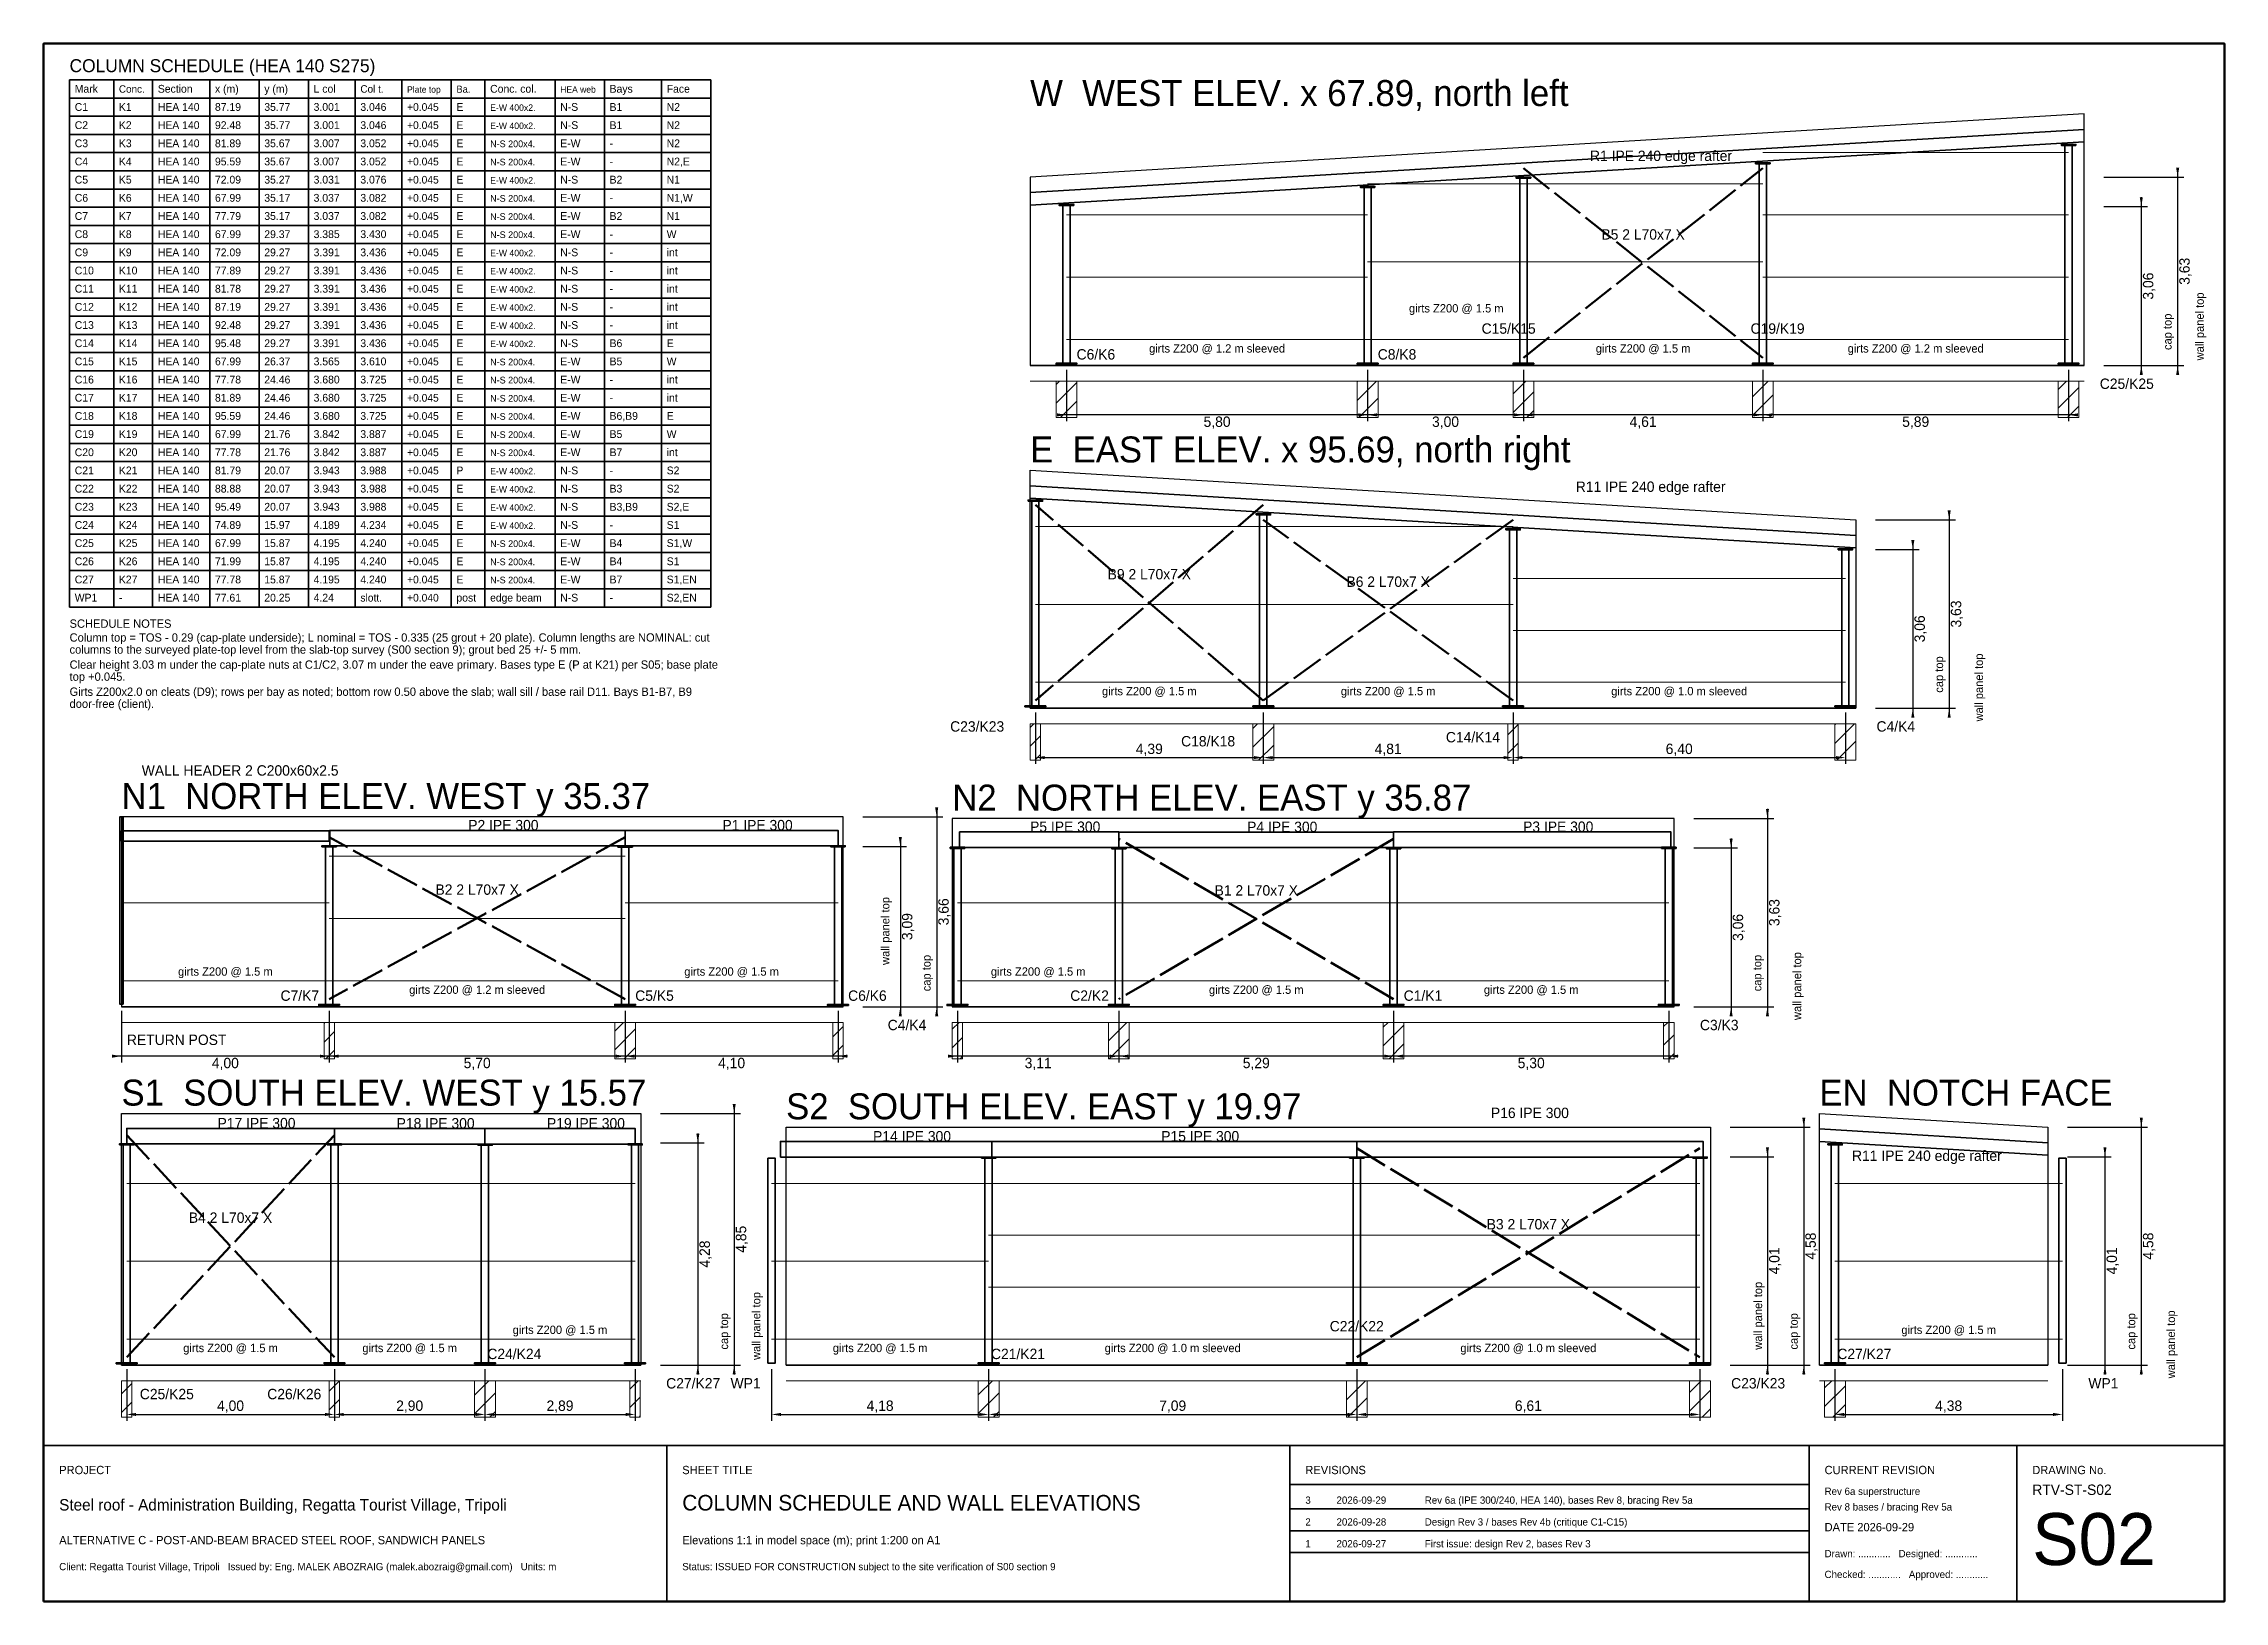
# Model space of a CAD drawing. Header units: metres. Extents: x 10 to 452, y 8 to 38.
# Drawn here: x 110 to 152, y 8 to 38 of the extents above; entities that cross this region are included whole.
import ezdxf
from ezdxf.enums import TextEntityAlignment as Align

# ---------------------------------------------------------------- set-up
doc = ezdxf.new("R2010")
doc.units = ezdxf.units.M
doc.header["$LTSCALE"] = 0.5
doc.linetypes.add('DASHED', pattern=[1.524, 1.27, -0.254])
for name, color, linetype, lineweight in [('S-BRACE', 6, 'DASHED', 35), ('S-COL', 5, 'CONTINUOUS', 35), ('S-DETAIL', 7, 'CONTINUOUS', 25), ('S-DIM', 2, 'CONTINUOUS', 13), ('S-EXIST', 8, 'CONTINUOUS', 15), ('S-PRIM', 1, 'CONTINUOUS', 50), ('S-PURL', 4, 'CONTINUOUS', 15), ('S-RAFT', 3, 'CONTINUOUS', 35), ('S-TEXT-DIM', 7, 'CONTINUOUS', 18), ('S-TEXT-MEMBER', 7, 'CONTINUOUS', 18), ('S-TEXT-NOTE', 7, 'CONTINUOUS', 18), ('S-TITLE', 7, 'CONTINUOUS', 35)]:
    doc.layers.add(name, color=color, linetype=linetype, lineweight=lineweight)
doc.dimstyles.new('S-M', dxfattribs={"dimtxt": 0.2, "dimasz": 0.18, "dimexe": 0.12, "dimexo": 0.08, "dimgap": 0.05, "dimtad": 1, "dimzin": 0, "dimtxsty": 'Standard', "dimcen": 2.5, "dimclrd": 2, "dimclre": 2, "dimclrt": 7, "dimazin": 3, "dimtfac": 1, "dimtmove": 0, "dimatfit": 3, "dimlwd": -3})

msp = doc.modelspace()

# ---------------------------------------------------------------- hatches: boundary and pattern name
at = {"layer": 'S-EXIST'}
h = msp.add_hatch(dxfattribs=at)
h.set_pattern_fill('ANSI31', scale=0.08)
h.paths.add_polyline_path([(129.9, 30.8), (129.5, 30.8), (129.5, 31.5), (129.9, 31.5)])
h = msp.add_hatch(dxfattribs=at)
h.set_pattern_fill('ANSI31', scale=0.08)
h.paths.add_polyline_path([(135.7, 30.8), (135.3, 30.8), (135.3, 31.5), (135.7, 31.5)])
h = msp.add_hatch(dxfattribs=at)
h.set_pattern_fill('ANSI31', scale=0.08)
h.paths.add_polyline_path([(138.7, 30.8), (138.3, 30.8), (138.3, 31.5), (138.7, 31.5)])
h = msp.add_hatch(dxfattribs=at)
h.set_pattern_fill('ANSI31', scale=0.08)
h.paths.add_polyline_path([(143.31, 30.8), (142.91, 30.8), (142.91, 31.5), (143.31, 31.5)])
h = msp.add_hatch(dxfattribs=at)
h.set_pattern_fill('ANSI31', scale=0.08)
h.paths.add_polyline_path([(149.2, 30.8), (148.8, 30.8), (148.8, 31.5), (149.2, 31.5)])
h = msp.add_hatch(dxfattribs=at)
h.set_pattern_fill('ANSI31', scale=0.08)
h.paths.add_polyline_path([(129, 24.2), (129.2, 24.2), (129.2, 24.9), (129, 24.9)])
h = msp.add_hatch(dxfattribs=at)
h.set_pattern_fill('ANSI31', scale=0.08)
h.paths.add_polyline_path([(133.29, 24.2), (133.69, 24.2), (133.69, 24.9), (133.29, 24.9)])
h = msp.add_hatch(dxfattribs=at)
h.set_pattern_fill('ANSI31', scale=0.08)
h.paths.add_polyline_path([(138.2, 24.2), (138.4, 24.2), (138.4, 24.9), (138.2, 24.9)])
h = msp.add_hatch(dxfattribs=at)
h.set_pattern_fill('ANSI31', scale=0.08)
h.paths.add_polyline_path([(144.5, 24.2), (144.9, 24.2), (144.9, 24.9), (144.5, 24.9)])
h = msp.add_hatch(dxfattribs=at)
h.set_pattern_fill('ANSI31', scale=0.08)
h.paths.add_polyline_path([(115.6, 18.45), (115.4, 18.45), (115.4, 19.15), (115.6, 19.15)])
h = msp.add_hatch(dxfattribs=at)
h.set_pattern_fill('ANSI31', scale=0.08)
h.paths.add_polyline_path([(121.4, 18.45), (121, 18.45), (121, 19.15), (121.4, 19.15)])
h = msp.add_hatch(dxfattribs=at)
h.set_pattern_fill('ANSI31', scale=0.08)
h.paths.add_polyline_path([(125.4, 18.45), (125.2, 18.45), (125.2, 19.15), (125.4, 19.15)])
h = msp.add_hatch(dxfattribs=at)
h.set_pattern_fill('ANSI31', scale=0.08)
h.paths.add_polyline_path([(127.7, 18.45), (127.5, 18.45), (127.5, 19.15), (127.7, 19.15)])
h = msp.add_hatch(dxfattribs=at)
h.set_pattern_fill('ANSI31', scale=0.08)
h.paths.add_polyline_path([(130.91, 18.45), (130.51, 18.45), (130.51, 19.15), (130.91, 19.15)])
h = msp.add_hatch(dxfattribs=at)
h.set_pattern_fill('ANSI31', scale=0.08)
h.paths.add_polyline_path([(136.2, 18.45), (135.8, 18.45), (135.8, 19.15), (136.2, 19.15)])
h = msp.add_hatch(dxfattribs=at)
h.set_pattern_fill('ANSI31', scale=0.08)
h.paths.add_polyline_path([(141.4, 18.45), (141.2, 18.45), (141.2, 19.15), (141.4, 19.15)])
h = msp.add_hatch(dxfattribs=at)
h.set_pattern_fill('ANSI31', scale=0.08)
h.paths.add_polyline_path([(111.5, 11.55), (111.7, 11.55), (111.7, 12.25), (111.5, 12.25)])
h = msp.add_hatch(dxfattribs=at)
h.set_pattern_fill('ANSI31', scale=0.08)
h.paths.add_polyline_path([(115.5, 11.55), (115.7, 11.55), (115.7, 12.25), (115.5, 12.25)])
h = msp.add_hatch(dxfattribs=at)
h.set_pattern_fill('ANSI31', scale=0.08)
h.paths.add_polyline_path([(118.3, 11.55), (118.7, 11.55), (118.7, 12.25), (118.3, 12.25)])
h = msp.add_hatch(dxfattribs=at)
h.set_pattern_fill('ANSI31', scale=0.08)
h.paths.add_polyline_path([(121.29, 11.55), (121.49, 11.55), (121.49, 12.25), (121.29, 12.25)])
h = msp.add_hatch(dxfattribs=at)
h.set_pattern_fill('ANSI31', scale=0.08)
h.paths.add_polyline_path([(128, 11.55), (128.4, 11.55), (128.4, 12.25), (128, 12.25)])
h = msp.add_hatch(dxfattribs=at)
h.set_pattern_fill('ANSI31', scale=0.08)
h.paths.add_polyline_path([(135.09, 11.55), (135.49, 11.55), (135.49, 12.25), (135.09, 12.25)])
h = msp.add_hatch(dxfattribs=at)
h.set_pattern_fill('ANSI31', scale=0.08)
h.paths.add_polyline_path([(141.7, 11.55), (142.1, 11.55), (142.1, 12.25), (141.7, 12.25)])
h = msp.add_hatch(dxfattribs=at)
h.set_pattern_fill('ANSI31', scale=0.08)
h.paths.add_polyline_path([(144.3, 11.55), (144.7, 11.55), (144.7, 12.25), (144.3, 12.25)])

# ---------------------------------------------------------------- linework, layer by layer
at = {"layer": 'S-BRACE', "lineweight": 50}
for p, q in [((138.5, 31.95), (143.11, 35.6)), ((138.5, 35.6), (143.11, 31.95)), ((133.49, 25.35), (129.1, 29.1146)), ((133.49, 29.1146), (129.1, 25.35)), ((138.3, 25.35), (133.49, 28.826)), ((138.3, 28.826), (133.49, 25.35)), ((121.2, 19.6), (115.5, 22.716)), ((121.2, 22.716), (115.5, 19.6)), ((136, 19.6), (130.71, 22.686)), ((136, 22.686), (130.71, 19.6)), ((111.6, 12.7), (115.6, 16.98)), ((111.6, 16.98), (115.6, 12.7)), ((135.29, 12.7), (141.9, 16.728)), ((135.29, 16.728), (141.9, 12.7))]:
    msp.add_line(p, q, dxfattribs=at)
at = {"layer": 'S-COL'}
for points in [[(143.25, 35.6866), (142.97, 35.6866), (142.97, 35.7066), (143.25, 35.7066)], [(149.14, 36.04), (148.86, 36.04), (148.86, 36.06), (149.14, 36.06)], [(138.64, 35.41), (138.36, 35.41), (138.36, 35.43), (138.64, 35.43)], [(129.84, 34.882), (129.56, 34.882), (129.56, 34.902), (129.84, 34.902)], [(135.64, 35.23), (135.36, 35.23), (135.36, 35.25), (135.64, 35.25)], [(129.9, 31.825), (129.5, 31.825), (129.5, 31.845), (129.9, 31.845)], [(135.7, 31.825), (135.3, 31.825), (135.3, 31.845), (135.7, 31.845)], [(138.7, 31.825), (138.3, 31.825), (138.3, 31.845), (138.7, 31.845)], [(143.31, 31.825), (142.91, 31.825), (142.91, 31.845), (143.31, 31.845)], [(149.2, 31.825), (148.8, 31.825), (148.8, 31.845), (149.2, 31.845)], [(128.96, 29.188), (129.24, 29.188), (129.24, 29.208), (128.96, 29.208)], [(133.35, 28.9246), (133.63, 28.9246), (133.63, 28.9446), (133.35, 28.9446)], [(138.16, 28.636), (138.44, 28.636), (138.44, 28.656), (138.16, 28.656)], [(144.56, 28.252), (144.84, 28.252), (144.84, 28.272), (144.56, 28.272)], [(128.9, 25.225), (129.3, 25.225), (129.3, 25.245), (128.9, 25.245)], [(133.29, 25.225), (133.69, 25.225), (133.69, 25.245), (133.29, 25.245)], [(138.1, 25.225), (138.5, 25.225), (138.5, 25.245), (138.1, 25.245)], [(144.5, 25.225), (144.9, 25.225), (144.9, 25.245), (144.5, 25.245)], [(115.64, 22.532), (115.36, 22.532), (115.36, 22.552), (115.64, 22.552)], [(121.34, 22.526), (121.06, 22.526), (121.06, 22.546), (121.34, 22.546)], [(125.44, 22.532), (125.16, 22.532), (125.16, 22.552), (125.44, 22.552)], [(127.74, 22.502), (127.46, 22.502), (127.46, 22.522), (127.74, 22.522)], [(130.85, 22.496), (130.57, 22.496), (130.57, 22.516), (130.85, 22.516)], [(136.14, 22.496), (135.86, 22.496), (135.86, 22.516), (136.14, 22.516)], [(141.44, 22.502), (141.16, 22.502), (141.16, 22.522), (141.44, 22.522)], [(115.7, 19.475), (115.3, 19.475), (115.3, 19.495), (115.7, 19.495)], [(121.4, 19.475), (121, 19.475), (121, 19.495), (121.4, 19.495)], [(125.5, 19.475), (125.1, 19.475), (125.1, 19.495), (125.5, 19.495)], [(127.8, 19.475), (127.4, 19.475), (127.4, 19.495), (127.8, 19.495)], [(130.91, 19.475), (130.51, 19.475), (130.51, 19.495), (130.91, 19.495)], [(136.2, 19.475), (135.8, 19.475), (135.8, 19.495), (136.2, 19.495)], [(141.5, 19.475), (141.1, 19.475), (141.1, 19.495), (141.5, 19.495)], [(111.46, 16.79), (111.74, 16.79), (111.74, 16.81), (111.46, 16.81)], [(115.46, 16.79), (115.74, 16.79), (115.74, 16.81), (115.46, 16.81)], [(118.36, 16.784), (118.64, 16.784), (118.64, 16.804), (118.36, 16.804)], [(121.25, 16.79), (121.53, 16.79), (121.53, 16.81), (121.25, 16.81)], [(144.36, 16.79), (144.64, 16.79), (144.64, 16.81), (144.36, 16.81)], [(128.06, 16.538), (128.34, 16.538), (128.34, 16.558), (128.06, 16.558)], [(135.15, 16.538), (135.43, 16.538), (135.43, 16.558), (135.15, 16.558)], [(141.76, 16.538), (142.04, 16.538), (142.04, 16.558), (141.76, 16.558)], [(111.4, 12.575), (111.8, 12.575), (111.8, 12.595), (111.4, 12.595)], [(115.4, 12.575), (115.8, 12.575), (115.8, 12.595), (115.4, 12.595)], [(118.3, 12.575), (118.7, 12.575), (118.7, 12.595), (118.3, 12.595)], [(121.19, 12.575), (121.59, 12.575), (121.59, 12.595), (121.19, 12.595)], [(128, 12.575), (128.4, 12.575), (128.4, 12.595), (128, 12.595)], [(135.09, 12.575), (135.49, 12.575), (135.49, 12.595), (135.09, 12.595)], [(141.7, 12.575), (142.1, 12.575), (142.1, 12.595), (141.7, 12.595)], [(144.3, 12.575), (144.7, 12.575), (144.7, 12.595), (144.3, 12.595)]]:
    msp.add_lwpolyline(points, close=True, dxfattribs=at)
at = {"layer": 'S-COL', "lineweight": 35}
for points in [[(149.07, 31.845), (148.93, 31.845), (148.93, 36.04), (149.07, 36.04)], [(138.57, 31.845), (138.43, 31.845), (138.43, 35.41), (138.57, 35.41)], [(143.18, 31.845), (143.04, 31.845), (143.04, 35.6866), (143.18, 35.6866)], [(129.77, 31.845), (129.63, 31.845), (129.63, 34.882), (129.77, 34.882)], [(135.57, 31.845), (135.43, 31.845), (135.43, 35.23), (135.57, 35.23)], [(129.03, 25.245), (129.17, 25.245), (129.17, 29.188), (129.03, 29.188)], [(133.42, 25.245), (133.56, 25.245), (133.56, 28.9246), (133.42, 28.9246)], [(138.23, 25.245), (138.37, 25.245), (138.37, 28.636), (138.23, 28.636)], [(144.63, 25.245), (144.77, 25.245), (144.77, 28.252), (144.63, 28.252)], [(115.57, 19.495), (115.43, 19.495), (115.43, 22.532), (115.57, 22.532)], [(121.27, 19.495), (121.13, 19.495), (121.13, 22.526), (121.27, 22.526)], [(125.37, 19.495), (125.23, 19.495), (125.23, 22.532), (125.37, 22.532)], [(127.67, 19.495), (127.53, 19.495), (127.53, 22.502), (127.67, 22.502)], [(130.78, 19.495), (130.64, 19.495), (130.64, 22.496), (130.78, 22.496)], [(136.07, 19.495), (135.93, 19.495), (135.93, 22.496), (136.07, 22.496)], [(141.37, 19.495), (141.23, 19.495), (141.23, 22.502), (141.37, 22.502)], [(111.53, 12.595), (111.67, 12.595), (111.67, 16.79), (111.53, 16.79)], [(115.53, 12.595), (115.67, 12.595), (115.67, 16.79), (115.53, 16.79)], [(118.43, 12.595), (118.57, 12.595), (118.57, 16.784), (118.43, 16.784)], [(121.32, 12.595), (121.46, 12.595), (121.46, 16.79), (121.32, 16.79)], [(123.95, 12.59), (124.09, 12.59), (124.09, 16.534), (123.95, 16.534)], [(128.13, 12.595), (128.27, 12.595), (128.27, 16.538), (128.13, 16.538)], [(135.22, 12.595), (135.36, 12.595), (135.36, 16.538), (135.22, 16.538)], [(141.83, 12.595), (141.97, 12.595), (141.97, 16.538), (141.83, 16.538)], [(144.43, 12.595), (144.57, 12.595), (144.57, 16.79), (144.43, 16.79)], [(148.81, 12.59), (148.95, 12.59), (148.95, 16.534), (148.81, 16.534)]]:
    msp.add_lwpolyline(points, close=True, dxfattribs=at)
at = {"layer": 'S-DETAIL'}
for points in [[(149.3, 31.8), (149.3, 36.648), (129, 35.43), (129, 31.8)], [(129, 25.2), (129, 29.784), (144.9, 28.83), (144.9, 25.2)], [(125.4, 19.45), (125.4, 23.11), (111.5, 23.11), (111.5, 19.45)], [(141.4, 19.45), (141.4, 23.08), (127.5, 23.08), (127.5, 19.45)], [(111.5, 12.55), (111.5, 17.398), (121.5, 17.398), (121.5, 12.55)], [(144.2, 12.55), (144.2, 17.398), (148.6, 17.134), (148.6, 12.55)], [(124.3, 12.55), (124.3, 17.134), (142.1, 17.134), (142.1, 12.55)]]:
    msp.add_lwpolyline(points, dxfattribs=at)
at = {"layer": 'S-DETAIL', "lineweight": 35}
msp.add_lwpolyline([(111.53, 19.5), (111.47, 19.5), (111.47, 23.11), (111.53, 23.11)], close=True, dxfattribs=at)
at = {"layer": 'S-EXIST', "lineweight": 35}
for p, q in [((149.3, 31.8), (129, 31.8)), ((129, 25.2), (144.9, 25.2)), ((125.4, 19.45), (111.5, 19.45)), ((141.4, 19.45), (127.5, 19.45)), ((111.5, 12.55), (121.5, 12.55)), ((124.3, 12.55), (142.1, 12.55)), ((144.2, 12.55), (148.6, 12.55))]:
    msp.add_line(p, q, dxfattribs=at)
at = {"layer": 'S-EXIST'}
for p, q in [((149.3, 31.5), (129, 31.5)), ((129, 24.9), (144.9, 24.9)), ((125.4, 19.15), (111.5, 19.15)), ((141.4, 19.15), (127.5, 19.15)), ((111.5, 12.25), (121.5, 12.25)), ((124.3, 12.25), (142.1, 12.25)), ((144.2, 12.25), (148.6, 12.25))]:
    msp.add_line(p, q, dxfattribs=at)
for points in [[(129.9, 30.8), (129.5, 30.8), (129.5, 31.5), (129.9, 31.5)], [(135.7, 30.8), (135.3, 30.8), (135.3, 31.5), (135.7, 31.5)], [(138.7, 30.8), (138.3, 30.8), (138.3, 31.5), (138.7, 31.5)], [(143.31, 30.8), (142.91, 30.8), (142.91, 31.5), (143.31, 31.5)], [(149.2, 30.8), (148.8, 30.8), (148.8, 31.5), (149.2, 31.5)], [(129, 24.2), (129.2, 24.2), (129.2, 24.9), (129, 24.9)], [(133.29, 24.2), (133.69, 24.2), (133.69, 24.9), (133.29, 24.9)], [(138.2, 24.2), (138.4, 24.2), (138.4, 24.9), (138.2, 24.9)], [(144.5, 24.2), (144.9, 24.2), (144.9, 24.9), (144.5, 24.9)], [(115.6, 18.45), (115.4, 18.45), (115.4, 19.15), (115.6, 19.15)], [(121.4, 18.45), (121, 18.45), (121, 19.15), (121.4, 19.15)], [(125.4, 18.45), (125.2, 18.45), (125.2, 19.15), (125.4, 19.15)], [(127.7, 18.45), (127.5, 18.45), (127.5, 19.15), (127.7, 19.15)], [(130.91, 18.45), (130.51, 18.45), (130.51, 19.15), (130.91, 19.15)], [(136.2, 18.45), (135.8, 18.45), (135.8, 19.15), (136.2, 19.15)], [(141.4, 18.45), (141.2, 18.45), (141.2, 19.15), (141.4, 19.15)], [(111.5, 11.55), (111.7, 11.55), (111.7, 12.25), (111.5, 12.25)], [(115.5, 11.55), (115.7, 11.55), (115.7, 12.25), (115.5, 12.25)], [(118.3, 11.55), (118.7, 11.55), (118.7, 12.25), (118.3, 12.25)], [(121.29, 11.55), (121.49, 11.55), (121.49, 12.25), (121.29, 12.25)], [(128, 11.55), (128.4, 11.55), (128.4, 12.25), (128, 12.25)], [(135.09, 11.55), (135.49, 11.55), (135.49, 12.25), (135.09, 12.25)], [(141.7, 11.55), (142.1, 11.55), (142.1, 12.25), (141.7, 12.25)], [(144.3, 11.55), (144.7, 11.55), (144.7, 12.25), (144.3, 12.25)]]:
    msp.add_lwpolyline(points, close=True, dxfattribs=at)
at = {"layer": 'S-PRIM', "lineweight": 35}
for points in [[(121.2, 22.549), (115.51, 22.549), (115.51, 22.849), (121.2, 22.849)], [(125.3, 22.549), (121.2, 22.549), (121.2, 22.849), (125.3, 22.849)], [(130.71, 22.519), (127.64, 22.519), (127.64, 22.819), (130.71, 22.819)], [(136, 22.516), (130.71, 22.516), (130.71, 22.816), (136, 22.816)], [(141.34, 22.519), (136, 22.519), (136, 22.819), (141.34, 22.819)], [(111.6, 16.81), (115.6, 16.81), (115.6, 17.11), (111.6, 17.11)], [(115.6, 16.807), (118.5, 16.807), (118.5, 17.107), (115.6, 17.107)], [(118.5, 16.807), (121.39, 16.807), (121.39, 17.107), (118.5, 17.107)], [(124.19, 16.558), (128.26, 16.558), (128.26, 16.858), (124.19, 16.858)], [(128.26, 16.558), (135.29, 16.558), (135.29, 16.858), (128.26, 16.858)], [(135.29, 16.558), (141.96, 16.558), (141.96, 16.858), (135.29, 16.858)]]:
    msp.add_lwpolyline(points, close=True, dxfattribs=at)
at = {"layer": 'S-PURL'}
for p, q in [((149, 35.9), (143.11, 35.9)), ((138.5, 35.3), (135.5, 35.3)), ((143.11, 35.3), (138.5, 35.3)), ((135.5, 34.7), (129.7, 34.7)), ((149, 34.7), (143.11, 34.7)), ((138.5, 33.8), (135.5, 33.8)), ((143.11, 33.8), (138.5, 33.8)), ((135.5, 33.5), (129.7, 33.5)), ((149, 33.5), (143.11, 33.5)), ((135.5, 32.3), (129.7, 32.3)), ((138.5, 32.3), (135.5, 32.3)), ((143.11, 32.3), (138.5, 32.3)), ((149, 32.3), (143.11, 32.3)), ((129.1, 28.7), (133.49, 28.7)), ((133.49, 28.7), (138.3, 28.7)), ((138.3, 27.7), (144.7, 27.7)), ((129.1, 27.2), (133.49, 27.2)), ((133.49, 27.2), (138.3, 27.2)), ((138.3, 26.7), (144.7, 26.7)), ((129.1, 25.7), (133.49, 25.7)), ((133.49, 25.7), (138.3, 25.7)), ((138.3, 25.7), (144.7, 25.7)), ((121.2, 22.35), (115.5, 22.35)), ((115.5, 21.45), (111.5, 21.45)), ((125.3, 21.45), (121.2, 21.45)), ((130.71, 21.45), (127.6, 21.45)), ((136, 21.45), (130.71, 21.45)), ((141.3, 21.45), (136, 21.45)), ((121.2, 21.15), (115.5, 21.15)), ((115.5, 19.95), (111.5, 19.95)), ((121.2, 19.95), (115.5, 19.95)), ((125.3, 19.95), (121.2, 19.95)), ((130.71, 19.95), (127.6, 19.95)), ((136, 19.95), (130.71, 19.95)), ((141.3, 19.95), (136, 19.95)), ((111.6, 16.05), (115.6, 16.05)), ((115.6, 16.05), (118.5, 16.05)), ((118.5, 16.05), (121.39, 16.05)), ((124.02, 16.05), (128.2, 16.05)), ((128.2, 16.05), (135.29, 16.05)), ((135.29, 16.05), (141.9, 16.05)), ((144.5, 16.05), (148.88, 16.05)), ((128.2, 15.05), (135.29, 15.05)), ((135.29, 15.05), (141.9, 15.05)), ((111.6, 14.55), (115.6, 14.55)), ((115.6, 14.55), (118.5, 14.55)), ((118.5, 14.55), (121.39, 14.55)), ((124.02, 14.55), (128.2, 14.55)), ((144.5, 14.55), (148.88, 14.55)), ((128.2, 14.05), (135.29, 14.05)), ((135.29, 14.05), (141.9, 14.05)), ((111.6, 13.05), (115.6, 13.05)), ((115.6, 13.05), (118.5, 13.05)), ((118.5, 13.05), (121.39, 13.05)), ((124.02, 13.05), (128.2, 13.05)), ((128.2, 13.05), (135.29, 13.05)), ((135.29, 13.05), (141.9, 13.05)), ((144.5, 13.05), (148.88, 13.05))]:
    msp.add_line(p, q, dxfattribs=at)
at = {"layer": 'S-PURL', "lineweight": 35}
msp.add_lwpolyline([(115.5, 22.64), (111.5, 22.64), (111.5, 22.84), (115.5, 22.84)], close=True, dxfattribs=at)
at = {"layer": 'S-RAFT', "lineweight": 35}
for p, q in [((149.3, 36.348), (129, 35.13)), ((149.3, 36.108), (129, 34.89)), ((129, 29.484), (144.9, 28.53)), ((129, 29.244), (144.9, 28.29)), ((144.2, 17.098), (148.6, 16.834)), ((144.2, 16.858), (148.6, 16.594))]:
    msp.add_line(p, q, dxfattribs=at)
at = {"layer": 'S-TITLE'}
for p, q in [((111.35, 27.15), (111.35, 37.3)), ((112.1, 27.15), (112.1, 37.3)), ((113.2, 27.15), (113.2, 37.3)), ((114.15, 27.15), (114.15, 37.3)), ((115.1, 27.15), (115.1, 37.3)), ((116, 27.15), (116, 37.3)), ((116.9, 27.15), (116.9, 37.3)), ((117.85, 27.15), (117.85, 37.3)), ((118.5, 27.15), (118.5, 37.3)), ((119.85, 27.15), (119.85, 37.3)), ((120.8, 27.15), (120.8, 37.3)), ((121.9, 27.15), (121.9, 37.3)), ((110.5, 36.95), (122.85, 36.95)), ((110.5, 36.6), (122.85, 36.6)), ((110.5, 36.25), (122.85, 36.25)), ((110.5, 35.9), (122.85, 35.9)), ((110.5, 35.55), (122.85, 35.55)), ((110.5, 35.2), (122.85, 35.2)), ((110.5, 34.85), (122.85, 34.85)), ((110.5, 34.5), (122.85, 34.5)), ((110.5, 34.15), (122.85, 34.15)), ((110.5, 33.8), (122.85, 33.8)), ((110.5, 33.45), (122.85, 33.45)), ((110.5, 33.1), (122.85, 33.1)), ((110.5, 32.75), (122.85, 32.75)), ((110.5, 32.4), (122.85, 32.4)), ((110.5, 32.05), (122.85, 32.05)), ((110.5, 31.7), (122.85, 31.7)), ((110.5, 31.35), (122.85, 31.35)), ((110.5, 31), (122.85, 31)), ((110.5, 30.65), (122.85, 30.65)), ((110.5, 30.3), (122.85, 30.3)), ((110.5, 29.95), (122.85, 29.95)), ((110.5, 29.6), (122.85, 29.6)), ((110.5, 29.25), (122.85, 29.25)), ((110.5, 28.9), (122.85, 28.9)), ((110.5, 28.55), (122.85, 28.55)), ((110.5, 28.2), (122.85, 28.2)), ((110.5, 27.85), (122.85, 27.85)), ((110.5, 27.5), (122.85, 27.5)), ((110, 11), (152, 11)), ((122, 8), (122, 11)), ((134, 8), (134, 11)), ((144, 8), (144, 11)), ((148, 8), (148, 11)), ((134, 10.25), (144, 10.25)), ((134, 9.78), (144, 9.78)), ((134, 9.36), (144, 9.36)), ((134, 8.94), (144, 8.94))]:
    msp.add_line(p, q, dxfattribs=at)
at = {"layer": 'S-TITLE', "lineweight": 70}
msp.add_lwpolyline([(110, 8), (152, 8), (152, 38), (110, 38)], close=True, dxfattribs=at)
at = {"layer": 'S-TITLE'}
msp.add_lwpolyline([(110.5, 27.15), (122.85, 27.15), (122.85, 37.3), (110.5, 37.3)], close=True, dxfattribs=at)

# ---------------------------------------------------------------- texts
at = {"layer": 'S-TEXT-DIM'}
for s, height, p in [('Mark', 0.15, (110.6, 37.055)), ('Conc.', 0.14261, (111.45, 37.055)), ('Section', 0.15, (112.2, 37.055)), ('x (m)', 0.15, (113.3, 37.055)), ('y (m)', 0.15, (114.25, 37.055)), ('L col', 0.15, (115.2, 37.055)), ('Col t.', 0.14397, (116.1, 37.055)), ('Plate top', 0.12266, (117, 37.055)), ('Ba.', 0.13472, (117.95, 37.055)), ('Conc. col.', 0.15, (118.6, 37.055)), ('HEA web', 0.12277, (119.95, 37.055)), ('Bays', 0.15, (120.9, 37.055)), ('Face', 0.15, (122, 37.055)), ('C1', 0.15, (110.6, 36.705)), ('K1', 0.15, (111.45, 36.705)), ('HEA 140', 0.15, (112.2, 36.705)), ('87.19', 0.15, (113.3, 36.705)), ('35.77', 0.15, (114.25, 36.705)), ('3.001', 0.15, (115.2, 36.705)), ('3.046', 0.15, (116.1, 36.705)), ('+0.045', 0.14774, (117, 36.705)), ('E', 0.15, (117.95, 36.705)), ('E-W 400x2.', 0.12497, (118.6, 36.705)), ('N-S', 0.15, (119.95, 36.705)), ('B1', 0.15, (120.9, 36.705)), ('N2', 0.15, (122, 36.705)), ('C2', 0.15, (110.6, 36.355)), ('C3', 0.15, (110.6, 36.005)), ('K2', 0.15, (111.45, 36.355)), ('K3', 0.15, (111.45, 36.005)), ('HEA 140', 0.15, (112.2, 36.355)), ('HEA 140', 0.15, (112.2, 36.005)), ('81.89', 0.15, (113.3, 36.005)), ('92.48', 0.15, (113.3, 36.355)), ('35.77', 0.15, (114.25, 36.355)), ('35.67', 0.15, (114.25, 36.005)), ('3.001', 0.15, (115.2, 36.355)), ('3.007', 0.15, (115.2, 36.005)), ('3.046', 0.15, (116.1, 36.355)), ('3.052', 0.15, (116.1, 36.005)), ('+0.045', 0.14774, (117, 36.355)), ('+0.045', 0.14774, (117, 36.005)), ('E', 0.15, (117.95, 36.355)), ('E', 0.15, (117.95, 36.005)), ('E-W 400x2.', 0.12497, (118.6, 36.355)), ('N-S 200x4.', 0.12956, (118.6, 36.005)), ('N-S', 0.15, (119.95, 36.355)), ('E-W', 0.15, (119.95, 36.005)), ('B1', 0.15, (120.9, 36.355)), ('N2', 0.15, (122, 36.355)), ('N2', 0.15, (122, 36.005)), ('C4', 0.15, (110.6, 35.655)), ('K4', 0.15, (111.45, 35.655)), ('HEA 140', 0.15, (112.2, 35.655)), ('95.59', 0.15, (113.3, 35.655)), ('35.67', 0.15, (114.25, 35.655)), ('3.007', 0.15, (115.2, 35.655)), ('3.052', 0.15, (116.1, 35.655)), ('+0.045', 0.14774, (117, 35.655)), ('E', 0.15, (117.95, 35.655)), ('N-S 200x4.', 0.12956, (118.6, 35.655)), ('E-W', 0.15, (119.95, 35.655)), ('-', 0.15, (120.9, 36.005)), ('-', 0.15, (120.9, 35.655)), ('N2,E', 0.15, (122, 35.655)), ('C5', 0.15, (110.6, 35.305)), ('K5', 0.15, (111.45, 35.305)), ('HEA 140', 0.15, (112.2, 35.305)), ('72.09', 0.15, (113.3, 35.305)), ('35.27', 0.15, (114.25, 35.305)), ('3.031', 0.15, (115.2, 35.305)), ('3.076', 0.15, (116.1, 35.305)), ('+0.045', 0.14774, (117, 35.305)), ('E', 0.15, (117.95, 35.305)), ('E-W 400x2.', 0.12497, (118.6, 35.305)), ('N-S', 0.15, (119.95, 35.305)), ('B2', 0.15, (120.9, 35.305)), ('N1', 0.15, (122, 35.305)), ('C6', 0.15, (110.6, 34.955)), ('K6', 0.15, (111.45, 34.955)), ('HEA 140', 0.15, (112.2, 34.955)), ('67.99', 0.15, (113.3, 34.955)), ('35.17', 0.15, (114.25, 34.955)), ('3.037', 0.15, (115.2, 34.955)), ('3.082', 0.15, (116.1, 34.955)), ('+0.045', 0.14774, (117, 34.955)), ('E', 0.15, (117.95, 34.955)), ('N-S 200x4.', 0.12956, (118.6, 34.955)), ('E-W', 0.15, (119.95, 34.955)), ('-', 0.15, (120.9, 34.955)), ('N1,W', 0.15, (122, 34.955)), ('C7', 0.15, (110.6, 34.605)), ('K7', 0.15, (111.45, 34.605)), ('HEA 140', 0.15, (112.2, 34.605)), ('77.79', 0.15, (113.3, 34.605)), ('35.17', 0.15, (114.25, 34.605)), ('3.037', 0.15, (115.2, 34.605)), ('3.082', 0.15, (116.1, 34.605)), ('+0.045', 0.14774, (117, 34.605)), ('E', 0.15, (117.95, 34.605)), ('N-S 200x4.', 0.12956, (118.6, 34.605)), ('E-W', 0.15, (119.95, 34.605)), ('B2', 0.15, (120.9, 34.605)), ('N1', 0.15, (122, 34.605)), ('C8', 0.15, (110.6, 34.255)), ('C9', 0.15, (110.6, 33.905)), ('K8', 0.15, (111.45, 34.255)), ('K9', 0.15, (111.45, 33.905)), ('HEA 140', 0.15, (112.2, 34.255)), ('HEA 140', 0.15, (112.2, 33.905)), ('67.99', 0.15, (113.3, 34.255)), ('72.09', 0.15, (113.3, 33.905)), ('29.37', 0.15, (114.25, 34.255)), ('29.27', 0.15, (114.25, 33.905)), ('3.385', 0.15, (115.2, 34.255)), ('3.391', 0.15, (115.2, 33.905)), ('3.430', 0.15, (116.1, 34.255)), ('3.436', 0.15, (116.1, 33.905)), ('+0.045', 0.14774, (117, 34.255)), ('+0.045', 0.14774, (117, 33.905)), ('E', 0.15, (117.95, 34.255)), ('E', 0.15, (117.95, 33.905)), ('E-W 400x2.', 0.12497, (118.6, 33.905)), ('N-S 200x4.', 0.12956, (118.6, 34.255)), ('E-W', 0.15, (119.95, 34.255)), ('N-S', 0.15, (119.95, 33.905)), ('-', 0.15, (120.9, 34.255)), ('W', 0.15, (122, 34.255)), ('int', 0.15, (122, 33.905)), ('C10', 0.15, (110.6, 33.555)), ('K10', 0.15, (111.45, 33.555)), ('HEA 140', 0.15, (112.2, 33.555)), ('77.89', 0.15, (113.3, 33.555)), ('29.27', 0.15, (114.25, 33.555)), ('3.391', 0.15, (115.2, 33.555)), ('3.436', 0.15, (116.1, 33.555)), ('+0.045', 0.14774, (117, 33.555)), ('E', 0.15, (117.95, 33.555)), ('E-W 400x2.', 0.12497, (118.6, 33.555)), ('N-S', 0.15, (119.95, 33.555)), ('-', 0.15, (120.9, 33.905)), ('-', 0.15, (120.9, 33.555)), ('int', 0.15, (122, 33.555)), ('C11', 0.15, (110.6, 33.205)), ('K11', 0.15, (111.45, 33.205)), ('HEA 140', 0.15, (112.2, 33.205)), ('81.78', 0.15, (113.3, 33.205)), ('29.27', 0.15, (114.25, 33.205)), ('3.391', 0.15, (115.2, 33.205)), ('3.436', 0.15, (116.1, 33.205)), ('+0.045', 0.14774, (117, 33.205)), ('E', 0.15, (117.95, 33.205)), ('E-W 400x2.', 0.12497, (118.6, 33.205)), ('N-S', 0.15, (119.95, 33.205)), ('-', 0.15, (120.9, 33.205)), ('int', 0.15, (122, 33.205)), ('C12', 0.15, (110.6, 32.855)), ('K12', 0.15, (111.45, 32.855)), ('HEA 140', 0.15, (112.2, 32.855)), ('87.19', 0.15, (113.3, 32.855)), ('29.27', 0.15, (114.25, 32.855)), ('3.391', 0.15, (115.2, 32.855)), ('3.436', 0.15, (116.1, 32.855)), ('+0.045', 0.14774, (117, 32.855)), ('E', 0.15, (117.95, 32.855)), ('E-W 400x2.', 0.12497, (118.6, 32.855)), ('N-S', 0.15, (119.95, 32.855)), ('-', 0.15, (120.9, 32.855)), ('int', 0.15, (122, 32.855)), ('C13', 0.15, (110.6, 32.505)), ('K13', 0.15, (111.45, 32.505)), ('HEA 140', 0.15, (112.2, 32.505)), ('92.48', 0.15, (113.3, 32.505)), ('29.27', 0.15, (114.25, 32.505)), ('3.391', 0.15, (115.2, 32.505)), ('3.436', 0.15, (116.1, 32.505)), ('+0.045', 0.14774, (117, 32.505)), ('E', 0.15, (117.95, 32.505)), ('E-W 400x2.', 0.12497, (118.6, 32.505)), ('N-S', 0.15, (119.95, 32.505)), ('-', 0.15, (120.9, 32.505)), ('int', 0.15, (122, 32.505)), ('C14', 0.15, (110.6, 32.155)), ('C15', 0.15, (110.6, 31.805)), ('K14', 0.15, (111.45, 32.155)), ('K15', 0.15, (111.45, 31.805)), ('HEA 140', 0.15, (112.2, 32.155)), ('HEA 140', 0.15, (112.2, 31.805)), ('95.48', 0.15, (113.3, 32.155)), ('67.99', 0.15, (113.3, 31.805)), ('29.27', 0.15, (114.25, 32.155)), ('26.37', 0.15, (114.25, 31.805)), ('3.391', 0.15, (115.2, 32.155)), ('3.565', 0.15, (115.2, 31.805)), ('3.436', 0.15, (116.1, 32.155)), ('3.610', 0.15, (116.1, 31.805)), ('+0.045', 0.14774, (117, 32.155)), ('+0.045', 0.14774, (117, 31.805)), ('E', 0.15, (117.95, 32.155)), ('E', 0.15, (117.95, 31.805)), ('E-W 400x2.', 0.12497, (118.6, 32.155)), ('N-S 200x4.', 0.12956, (118.6, 31.805)), ('N-S', 0.15, (119.95, 32.155)), ('E-W', 0.15, (119.95, 31.805)), ('B6', 0.15, (120.9, 32.155)), ('B5', 0.15, (120.9, 31.805)), ('W', 0.15, (122, 31.805)), ('E', 0.15, (122, 32.155)), ('C16', 0.15, (110.6, 31.455)), ('K16', 0.15, (111.45, 31.455)), ('HEA 140', 0.15, (112.2, 31.455)), ('77.78', 0.15, (113.3, 31.455)), ('24.46', 0.15, (114.25, 31.455)), ('3.680', 0.15, (115.2, 31.455)), ('3.725', 0.15, (116.1, 31.455)), ('+0.045', 0.14774, (117, 31.455)), ('E', 0.15, (117.95, 31.455)), ('N-S 200x4.', 0.12956, (118.6, 31.455)), ('E-W', 0.15, (119.95, 31.455)), ('-', 0.15, (120.9, 31.455)), ('int', 0.15, (122, 31.455)), ('C17', 0.15, (110.6, 31.105)), ('K17', 0.15, (111.45, 31.105)), ('HEA 140', 0.15, (112.2, 31.105)), ('81.89', 0.15, (113.3, 31.105)), ('24.46', 0.15, (114.25, 31.105)), ('3.680', 0.15, (115.2, 31.105)), ('3.725', 0.15, (116.1, 31.105)), ('+0.045', 0.14774, (117, 31.105)), ('E', 0.15, (117.95, 31.105)), ('N-S 200x4.', 0.12956, (118.6, 31.105)), ('E-W', 0.15, (119.95, 31.105)), ('-', 0.15, (120.9, 31.105)), ('int', 0.15, (122, 31.105)), ('C18', 0.15, (110.6, 30.755)), ('K18', 0.15, (111.45, 30.755)), ('HEA 140', 0.15, (112.2, 30.755)), ('95.59', 0.15, (113.3, 30.755)), ('24.46', 0.15, (114.25, 30.755)), ('3.680', 0.15, (115.2, 30.755)), ('3.725', 0.15, (116.1, 30.755)), ('+0.045', 0.14774, (117, 30.755)), ('E', 0.15, (117.95, 30.755)), ('N-S 200x4.', 0.12956, (118.6, 30.755)), ('E-W', 0.15, (119.95, 30.755)), ('B6,B9', 0.15, (120.9, 30.755)), ('E', 0.15, (122, 30.755)), ('C19', 0.15, (110.6, 30.405)), ('K19', 0.15, (111.45, 30.405)), ('HEA 140', 0.15, (112.2, 30.405)), ('67.99', 0.15, (113.3, 30.405)), ('21.76', 0.15, (114.25, 30.405)), ('3.842', 0.15, (115.2, 30.405)), ('3.887', 0.15, (116.1, 30.405)), ('+0.045', 0.14774, (117, 30.405)), ('E', 0.15, (117.95, 30.405)), ('N-S 200x4.', 0.12956, (118.6, 30.405)), ('E-W', 0.15, (119.95, 30.405)), ('B5', 0.15, (120.9, 30.405)), ('W', 0.15, (122, 30.405)), ('C20', 0.15, (110.6, 30.055)), ('C21', 0.15, (110.6, 29.705)), ('K20', 0.15, (111.45, 30.055)), ('K21', 0.15, (111.45, 29.705)), ('HEA 140', 0.15, (112.2, 30.055)), ('HEA 140', 0.15, (112.2, 29.705)), ('81.79', 0.15, (113.3, 29.705)), ('77.78', 0.15, (113.3, 30.055)), ('21.76', 0.15, (114.25, 30.055)), ('20.07', 0.15, (114.25, 29.705)), ('3.842', 0.15, (115.2, 30.055)), ('3.943', 0.15, (115.2, 29.705)), ('3.887', 0.15, (116.1, 30.055)), ('3.988', 0.15, (116.1, 29.705)), ('+0.045', 0.14774, (117, 30.055)), ('+0.045', 0.14774, (117, 29.705)), ('E', 0.15, (117.95, 30.055)), ('P', 0.15, (117.95, 29.705)), ('E-W 400x2.', 0.12497, (118.6, 29.705)), ('N-S 200x4.', 0.12956, (118.6, 30.055)), ('E-W', 0.15, (119.95, 30.055)), ('N-S', 0.15, (119.95, 29.705)), ('B7', 0.15, (120.9, 30.055)), ('S2', 0.15, (122, 29.705)), ('int', 0.15, (122, 30.055)), ('C22', 0.15, (110.6, 29.355)), ('K22', 0.15, (111.45, 29.355)), ('HEA 140', 0.15, (112.2, 29.355)), ('88.88', 0.15, (113.3, 29.355)), ('20.07', 0.15, (114.25, 29.355)), ('3.943', 0.15, (115.2, 29.355)), ('3.988', 0.15, (116.1, 29.355)), ('+0.045', 0.14774, (117, 29.355)), ('E', 0.15, (117.95, 29.355)), ('E-W 400x2.', 0.12497, (118.6, 29.355)), ('N-S', 0.15, (119.95, 29.355)), ('-', 0.15, (120.9, 29.705)), ('B3', 0.15, (120.9, 29.355)), ('S2', 0.15, (122, 29.355)), ('C23', 0.15, (110.6, 29.005)), ('K23', 0.15, (111.45, 29.005)), ('HEA 140', 0.15, (112.2, 29.005)), ('95.49', 0.15, (113.3, 29.005)), ('20.07', 0.15, (114.25, 29.005)), ('3.943', 0.15, (115.2, 29.005)), ('3.988', 0.15, (116.1, 29.005)), ('+0.045', 0.14774, (117, 29.005)), ('E', 0.15, (117.95, 29.005)), ('E-W 400x2.', 0.12497, (118.6, 29.005)), ('N-S', 0.15, (119.95, 29.005)), ('B3,B9', 0.15, (120.9, 29.005)), ('S2,E', 0.15, (122, 29.005)), ('C24', 0.15, (110.6, 28.655)), ('K24', 0.15, (111.45, 28.655)), ('HEA 140', 0.15, (112.2, 28.655)), ('74.89', 0.15, (113.3, 28.655)), ('15.97', 0.15, (114.25, 28.655)), ('4.189', 0.15, (115.2, 28.655)), ('4.234', 0.15, (116.1, 28.655)), ('+0.045', 0.14774, (117, 28.655)), ('E', 0.15, (117.95, 28.655)), ('E-W 400x2.', 0.12497, (118.6, 28.655)), ('N-S', 0.15, (119.95, 28.655)), ('-', 0.15, (120.9, 28.655)), ('S1', 0.15, (122, 28.655)), ('C25', 0.15, (110.6, 28.305)), ('K25', 0.15, (111.45, 28.305)), ('HEA 140', 0.15, (112.2, 28.305)), ('67.99', 0.15, (113.3, 28.305)), ('15.87', 0.15, (114.25, 28.305)), ('4.195', 0.15, (115.2, 28.305)), ('4.240', 0.15, (116.1, 28.305)), ('+0.045', 0.14774, (117, 28.305)), ('E', 0.15, (117.95, 28.305)), ('N-S 200x4.', 0.12956, (118.6, 28.305)), ('E-W', 0.15, (119.95, 28.305)), ('B4', 0.15, (120.9, 28.305)), ('S1,W', 0.15, (122, 28.305)), ('C26', 0.15, (110.6, 27.955)), ('C27', 0.15, (110.6, 27.605)), ('K26', 0.15, (111.45, 27.955)), ('K27', 0.15, (111.45, 27.605)), ('HEA 140', 0.15, (112.2, 27.955)), ('HEA 140', 0.15, (112.2, 27.605)), ('71.99', 0.15, (113.3, 27.955)), ('77.78', 0.15, (113.3, 27.605)), ('15.87', 0.15, (114.25, 27.955)), ('15.87', 0.15, (114.25, 27.605)), ('4.195', 0.15, (115.2, 27.955)), ('4.195', 0.15, (115.2, 27.605)), ('4.240', 0.15, (116.1, 27.955)), ('4.240', 0.15, (116.1, 27.605)), ('+0.045', 0.14774, (117, 27.955)), ('+0.045', 0.14774, (117, 27.605)), ('E', 0.15, (117.95, 27.955)), ('E', 0.15, (117.95, 27.605)), ('N-S 200x4.', 0.12956, (118.6, 27.955)), ('N-S 200x4.', 0.12956, (118.6, 27.605)), ('E-W', 0.15, (119.95, 27.955)), ('E-W', 0.15, (119.95, 27.605)), ('B4', 0.15, (120.9, 27.955)), ('B7', 0.15, (120.9, 27.605)), ('S1', 0.15, (122, 27.955)), ('S1,EN', 0.15, (122, 27.605)), ('WP1', 0.15, (110.6, 27.255)), ('-', 0.15, (111.45, 27.255)), ('HEA 140', 0.15, (112.2, 27.255)), ('77.61', 0.15, (113.3, 27.255)), ('20.25', 0.15, (114.25, 27.255)), ('4.24', 0.15, (115.2, 27.255)), ('slott.', 0.14814, (116.1, 27.255)), ('+0.040', 0.14774, (117, 27.255)), ('post', 0.15, (117.95, 27.255)), ('edge beam', 0.14826, (118.6, 27.255)), ('N-S', 0.15, (119.95, 27.255)), ('-', 0.15, (120.9, 27.255)), ('S2,EN', 0.15, (122, 27.255))]:
    msp.add_text(s, height=height, dxfattribs=at).set_placement(p)
for s, p in [('wall panel top', (151.6036, 32.5536)), ('cap top', (150.983, 32.45)), ('cap top', (146.583, 25.85)), ('wall panel top', (147.35, 25.6)), ('wall panel top', (126.2893, 20.9107)), ('cap top', (127.083, 20.1)), ('cap top', (143.083, 20.1)), ('wall panel top', (143.85, 19.85)), ('wall panel top', (123.8036, 13.3036)), ('wall panel top', (143.0974, 13.5)), ('cap top', (123.183, 13.2)), ('cap top', (143.783, 13.2)), ('cap top', (150.283, 13.2)), ('wall panel top', (151.05, 12.95))]:
    msp.add_text(s, height=0.16, rotation=90, dxfattribs=at).set_placement(p, align=Align.CENTER)
for s, p in [('girts Z200 @ 1.5 m', (137.2071, 32.8227)), ('girts Z200 @ 1.2 m sleeved', (132.6, 32.05)), ('girts Z200 @ 1.5 m', (140.805, 32.05)), ('girts Z200 @ 1.2 m sleeved', (146.055, 32.05)), ('girts Z200 @ 1.5 m', (131.295, 25.45)), ('girts Z200 @ 1.5 m', (135.895, 25.45)), ('girts Z200 @ 1.0 m sleeved', (141.5, 25.45)), ('girts Z200 @ 1.5 m', (113.5, 20.05)), ('girts Z200 @ 1.5 m', (123.25, 20.05)), ('girts Z200 @ 1.5 m', (129.155, 20.05)), ('girts Z200 @ 1.2 m sleeved', (118.35, 19.7)), ('girts Z200 @ 1.5 m', (133.355, 19.7)), ('girts Z200 @ 1.5 m', (138.65, 19.7)), ('girts Z200 @ 1.5 m', (119.945, 13.15)), ('girts Z200 @ 1.5 m', (146.69, 13.15)), ('girts Z200 @ 1.5 m', (113.6, 12.8)), ('girts Z200 @ 1.5 m', (117.05, 12.8)), ('girts Z200 @ 1.5 m', (126.11, 12.8)), ('girts Z200 @ 1.0 m sleeved', (131.745, 12.8)), ('girts Z200 @ 1.0 m sleeved', (138.595, 12.8))]:
    msp.add_text(s, height=0.16, dxfattribs=at).set_placement(p, align=Align.CENTER)
at = {"layer": 'S-TEXT-MEMBER'}
for s, p in [('R1 IPE 240 edge rafter', (141.15, 35.739)), ('B5 2 L70x7 X', (140.805, 34.225)), ('C15/K15', (138.2153, 32.4125)), ('C19/K19', (143.3947, 32.4125)), ('C6/K6', (130.2657, 31.9157)), ('C8/K8', (136.0657, 31.9157)), ('R11 IPE 240 edge rafter', (140.95, 29.367)), ('B9 2 L70x7 X', (131.295, 27.6823)), ('B6 2 L70x7 X', (135.895, 27.538)), ('C18/K18', (132.4275, 24.4653)), ('C14/K14', (137.5273, 24.5429)), ('WALL HEADER 2 C200x60x2.5', (113.7847, 23.9025)), ('P2 IPE 300', (118.855, 22.849)), ('P1 IPE 300', (123.75, 22.849)), ('P5 IPE 300', (129.675, 22.819)), ('P4 IPE 300', (133.855, 22.816)), ('P3 IPE 300', (139.17, 22.819)), ('B2 2 L70x7 X', (118.35, 21.608)), ('B1 2 L70x7 X', (133.355, 21.593)), ('C7/K7', (114.9343, 19.5657)), ('C5/K5', (121.7657, 19.5657)), ('C6/K6', (125.8657, 19.5657)), ('C2/K2', (130.1443, 19.5657)), ('C1/K1', (136.5657, 19.5657)), ('RETURN POST', (112.5625, 18.7153)), ('P17 IPE 300', (114.1, 17.11)), ('P18 IPE 300', (117.55, 17.107)), ('P19 IPE 300', (120.445, 17.107)), ('P16 IPE 300', (138.625, 17.308)), ('P14 IPE 300', (126.725, 16.858)), ('P15 IPE 300', (132.275, 16.858)), ('R11 IPE 240 edge rafter', (146.2706, 16.483)), ('B4 2 L70x7 X', (113.6, 15.29)), ('B3 2 L70x7 X', (138.595, 15.164)), ('C22/K22', (135.29, 13.2)), ('C24/K24', (119.0657, 12.6657)), ('C21/K21', (128.7657, 12.6657)), ('C27/K27', (145.0657, 12.6657)), ('WP1', (123.52, 12.1)), ('C25/K25', (112.3727, 11.8929)), ('C26/K26', (114.8273, 11.8929))]:
    msp.add_text(s, height=0.2, dxfattribs=at).set_placement(p, align=Align.CENTER)
for s, p in [('C25/K25', (149.6, 31.35)), ('C4/K4', (145.3, 24.75)), ('C3/K3', (141.9, 19)), ('C27/K27', (121.99, 12.1)), ('C23/K23', (142.5, 12.1)), ('WP1', (149.38, 12.1))]:
    msp.add_text(s, height=0.2, dxfattribs=at).set_placement(p)
for s, p in [('C23/K23', (128.5, 24.75)), ('C4/K4', (127, 19))]:
    msp.add_text(s, height=0.2, dxfattribs=at).set_placement(p, align=Align.RIGHT)
at = {"layer": 'S-TEXT-NOTE'}
for s, height, p in [('COLUMN SCHEDULE (HEA 140 S275)', 0.25, (110.5, 37.45)), ('W  WEST ELEV. x 67.89, north left', 0.5, (129, 36.798)), ('E  EAST ELEV. x 95.69, north right', 0.5, (129, 29.934)), ('SCHEDULE NOTES', 0.16, (110.5, 26.75)), ('Column top = TOS - 0.29 (cap-plate underside); L nominal = TOS - 0.335 (25 grout + 20 plate). Column lengths are NOMINAL: cut', 0.16, (110.5, 26.4832)), ('columns to the surveyed plate-top level from the slab-top survey (S00 section 9); grout bed 25 +/- 5 mm.', 0.16, (110.5, 26.2512)), ('Clear height 3.03 m under the cap-plate nuts at C1/C2, 3.07 m under the eave primary. Bases type E (P at K21) per S05; base plate', 0.16, (110.5, 25.9612)), ('top +0.045.', 0.16, (110.5, 25.7292)), ('door-free (client).', 0.16, (110.5, 25.2072)), ('Girts Z200x2.0 on cleats (D9); rows per bay as noted; bottom row 0.50 above the slab; wall sill / base rail D11. Bays B1-B7, B9', 0.16, (110.5, 25.4392)), ('N1  NORTH ELEV. WEST y 35.37', 0.5, (111.5, 23.26)), ('N2  NORTH ELEV. EAST y 35.87', 0.5, (127.5, 23.23)), ('S1  SOUTH ELEV. WEST y 15.57', 0.5, (111.5, 17.548)), ('S2  SOUTH ELEV. EAST y 19.97', 0.5, (124.3, 17.284)), ('EN  NOTCH FACE', 0.5, (144.2, 17.548)), ('PROJECT', 0.16, (110.3, 10.45)), ('SHEET TITLE', 0.16, (122.3, 10.45)), ('REVISIONS', 0.16, (134.3, 10.45)), ('CURRENT REVISION', 0.16, (144.3, 10.45)), ('DRAWING No.', 0.16, (148.3, 10.45)), ('Rev 6a superstructure', 0.14, (144.3, 10.05)), ('RTV-ST-S02', 0.2, (148.3, 10.05)), ('Steel roof - Administration Building, Regatta Tourist Village, Tripoli', 0.22, (110.3, 9.75)), ('COLUMN SCHEDULE AND WALL ELEVATIONS', 0.3, (122.3, 9.75)), ('3', 0.14, (134.3, 9.88)), ('2026-09-29', 0.14, (134.9, 9.88)), ('Rev 6a (IPE 300/240, HEA 140), bases Rev 8, bracing Rev 5a', 0.14, (136.6, 9.88)), ('Rev 8 bases / bracing Rev 5a', 0.14, (144.3, 9.75)), ('S02', 1, (148.3, 8.7)), ('ALTERNATIVE C - POST-AND-BEAM BRACED STEEL ROOF, SANDWICH PANELS', 0.16, (110.3, 9.1)), ('Elevations 1:1 in model space (m); print 1:200 on A1', 0.16, (122.3, 9.1)), ('2', 0.14, (134.3, 9.46)), ('2026-09-28', 0.14, (134.9, 9.46)), ('Design Rev 3 / bases Rev 4b (critique C1-C15)', 0.14, (136.6, 9.46)), ('DATE 2026-09-29', 0.16, (144.3, 9.35)), ('1', 0.14, (134.3, 9.04)), ('2026-09-27', 0.14, (134.9, 9.04)), ('First issue: design Rev 2, bases Rev 3', 0.14, (136.6, 9.04)), ('Drawn: ............   Designed: ............', 0.14, (144.3, 8.85)), ('Client: Regatta Tourist Village, Tripoli   Issued by: Eng. MALEK ABOZRAIG (malek.abozraig@gmail.com)   Units: m', 0.14, (110.3, 8.6)), ('Status: ISSUED FOR CONSTRUCTION subject to the site verification of S00 section 9', 0.14, (122.3, 8.6)), ('Checked: ............   Approved: ............', 0.14, (144.3, 8.45))]:
    msp.add_text(s, height=height, dxfattribs=at).set_placement(p)

# ---------------------------------------------------------------- dimensions: what is measured, and where the dimension line sits
at = {"layer": 'S-DIM'}
for base, p1, p2 in [((151.1, 35.43), (149.6, 35.43), (149.6, 31.8)), ((150.4, 34.86), (149.6, 34.86), (149.6, 31.8)), ((146.7, 28.83), (145.2, 28.83), (145.2, 25.2)), ((146, 28.26), (145.2, 28.26), (145.2, 25.2)), ((127.2, 23.11), (125.7, 23.11), (125.7, 19.45)), ((143.2, 23.08), (141.7, 23.08), (141.7, 19.45)), ((126.5, 22.54), (125.7, 22.54), (125.7, 19.45)), ((142.5, 22.51), (141.7, 22.51), (141.7, 19.45)), ((123.3, 17.398), (121.8, 17.398), (121.8, 12.55)), ((143.9, 17.134), (142.4, 17.134), (142.4, 12.55)), ((150.4, 17.134), (148.9, 17.134), (148.9, 12.55)), ((122.6, 16.828), (121.8, 16.828), (121.8, 12.55)), ((143.2, 16.564), (142.4, 16.564), (142.4, 12.55)), ((149.7, 16.564), (148.9, 16.564), (148.9, 12.55))]:
    msp.add_linear_dim(base=base, p1=p1, p2=p2, angle=90, dimstyle='S-M', override={"dimtxt": 0.2}, dxfattribs=at).render()
for base, p1, p2 in [((135.5, 30.85), (135.5, 31.8), (129.7, 31.8)), ((138.5, 30.85), (138.5, 31.8), (135.5, 31.8)), ((143.11, 30.85), (143.11, 31.8), (138.5, 31.8)), ((149, 30.85), (149, 31.8), (143.11, 31.8)), ((129.1, 24.25), (129.1, 25.2), (133.49, 25.2)), ((133.49, 24.25), (133.49, 25.2), (138.3, 25.2)), ((138.3, 24.25), (138.3, 25.2), (144.7, 25.2)), ((115.5, 18.5), (115.5, 19.45), (111.5, 19.45)), ((121.2, 18.5), (121.2, 19.45), (115.5, 19.45)), ((125.3, 18.5), (125.3, 19.45), (121.2, 19.45)), ((130.71, 18.5), (130.71, 19.45), (127.6, 19.45)), ((136, 18.5), (136, 19.45), (130.71, 19.45)), ((141.3, 18.5), (141.3, 19.45), (136, 19.45)), ((111.6, 11.6), (111.6, 12.55), (115.6, 12.55)), ((115.6, 11.6), (115.6, 12.55), (118.5, 12.55)), ((118.5, 11.6), (118.5, 12.55), (121.39, 12.55)), ((124.02, 11.6), (124.02, 12.55), (128.2, 12.55)), ((128.2, 11.6), (128.2, 12.55), (135.29, 12.55)), ((135.29, 11.6), (135.29, 12.55), (141.9, 12.55)), ((144.5, 11.6), (144.5, 12.55), (148.88, 12.55))]:
    msp.add_linear_dim(base=base, p1=p1, p2=p2, dimstyle='S-M', override={"dimtxt": 0.2}, dxfattribs=at).render()

doc.saveas('drawing.dxf')
